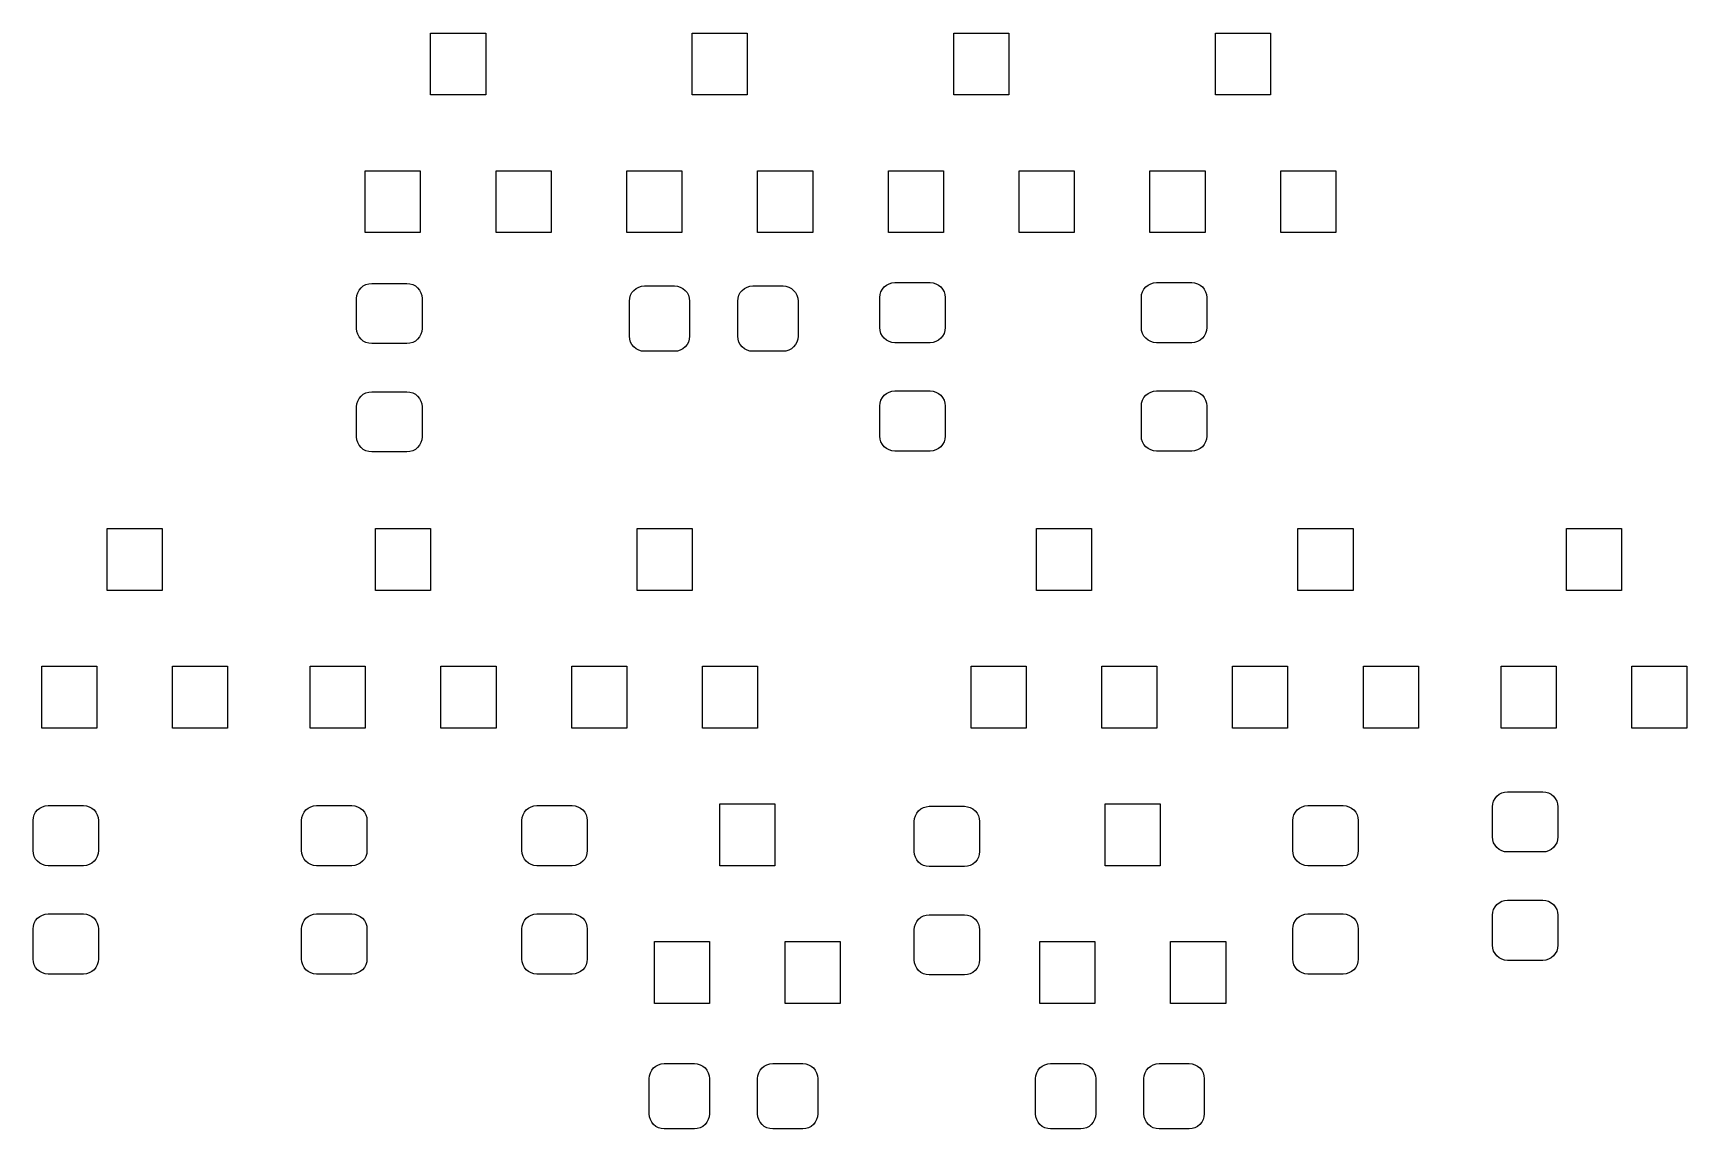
# Model space of a CAD drawing. Extents: x 152.1 to 176.2, y -113.7 to -82.6.
# Drawn here: x 152.12 to 176.15, y -113.67 to -97.75 of the extents above; entities that cross this region are included whole.
import ezdxf

# ---------------------------------------------------------------- set-up
doc = ezdxf.new("R2010")
doc.units = 0
doc.header["$MEASUREMENT"] = 0
doc.layers.add('BLACK', color=7, linetype='CONTINUOUS')

msp = doc.modelspace()

# ---------------------------------------------------------------- linework, layer by layer
at = {"layer": 'BLACK', "linetype": 'CONTINUOUS'}
for p, q in [((157.9, -98.65), (157.9, -97.75)), ((157.9, -97.75), (158.7, -97.75)), ((158.7, -97.75), (158.7, -98.65)), ((161.7, -98.65), (161.7, -97.75)), ((161.7, -97.75), (162.5, -97.75)), ((162.5, -97.75), (162.5, -98.65)), ((165.5, -98.65), (165.5, -97.75)), ((165.5, -97.75), (166.3, -97.75)), ((166.3, -97.75), (166.3, -98.65)), ((169.3, -98.65), (169.3, -97.75)), ((169.3, -97.75), (170.1, -97.75)), ((170.1, -97.75), (170.1, -98.65)), ((158.7, -98.65), (157.9, -98.65)), ((162.5, -98.65), (161.7, -98.65)), ((166.3, -98.65), (165.5, -98.65)), ((170.1, -98.65), (169.3, -98.65)), ((156.95, -100.65), (156.95, -99.75)), ((156.95, -99.75), (157.75, -99.75)), ((157.75, -99.75), (157.75, -100.65)), ((158.85, -100.65), (158.85, -99.75)), ((158.85, -99.75), (159.65, -99.75)), ((159.65, -99.75), (159.65, -100.65)), ((160.75, -100.65), (160.75, -99.75)), ((160.75, -99.75), (161.55, -99.75)), ((161.55, -99.75), (161.55, -100.65)), ((162.65, -100.65), (162.65, -99.75)), ((162.65, -99.75), (163.45, -99.75)), ((163.45, -99.75), (163.45, -100.65)), ((164.55, -100.65), (164.55, -99.75)), ((164.55, -99.75), (165.35, -99.75)), ((165.35, -99.75), (165.35, -100.65)), ((166.45, -100.65), (166.45, -99.75)), ((166.45, -99.75), (167.25, -99.75)), ((167.25, -99.75), (167.25, -100.65)), ((168.35, -100.65), (168.35, -99.75)), ((168.35, -99.75), (169.15, -99.75)), ((169.15, -99.75), (169.15, -100.65)), ((170.25, -100.65), (170.25, -99.75)), ((170.25, -99.75), (171.05, -99.75)), ((171.05, -99.75), (171.05, -100.65)), ((157.75, -100.65), (156.95, -100.65)), ((159.65, -100.65), (158.85, -100.65)), ((161.55, -100.65), (160.75, -100.65)), ((163.45, -100.65), (162.65, -100.65)), ((165.35, -100.65), (164.55, -100.65)), ((167.25, -100.65), (166.45, -100.65)), ((169.15, -100.65), (168.35, -100.65)), ((171.05, -100.65), (170.25, -100.65)), ((164.56, -101.392), (164.601, -101.379)), ((164.601, -101.379), (164.644, -101.375)), ((164.644, -101.375), (165.156, -101.375)), ((165.156, -101.375), (165.199, -101.379)), ((165.199, -101.379), (165.24, -101.392)), ((168.36, -101.392), (168.401, -101.379)), ((168.401, -101.379), (168.444, -101.375)), ((168.444, -101.375), (168.956, -101.375)), ((168.956, -101.375), (168.999, -101.379)), ((168.999, -101.379), (169.04, -101.392)), ((156.825, -101.606), (156.829, -101.564)), ((156.825, -102.044), (156.825, -101.606)), ((156.829, -101.564), (156.842, -101.523)), ((156.842, -101.523), (156.862, -101.485)), ((156.862, -101.485), (156.889, -101.452)), ((156.889, -101.452), (156.922, -101.424)), ((156.922, -101.424), (156.96, -101.404)), ((156.96, -101.404), (157.001, -101.392)), ((157.001, -101.392), (157.044, -101.387)), ((157.044, -101.387), (157.556, -101.387)), ((157.556, -101.387), (157.599, -101.392)), ((157.599, -101.392), (157.64, -101.404)), ((157.64, -101.404), (157.678, -101.424)), ((157.678, -101.424), (157.711, -101.452)), ((157.711, -101.452), (157.738, -101.485)), ((157.738, -101.485), (157.758, -101.523)), ((157.758, -101.523), (157.771, -101.564)), ((157.771, -101.564), (157.775, -101.606)), ((157.775, -101.606), (157.775, -102.044)), ((160.787, -101.644), (160.792, -101.601)), ((160.792, -101.601), (160.804, -101.56)), ((160.804, -101.56), (160.824, -101.522)), ((160.824, -101.522), (160.852, -101.489)), ((160.852, -101.489), (160.885, -101.462)), ((160.885, -101.462), (160.923, -101.442)), ((160.923, -101.442), (160.964, -101.429)), ((160.964, -101.429), (161.006, -101.425)), ((161.006, -101.425), (161.444, -101.425)), ((161.444, -101.425), (161.486, -101.429)), ((161.486, -101.429), (161.527, -101.442)), ((161.527, -101.442), (161.565, -101.462)), ((161.565, -101.462), (161.598, -101.489)), ((161.598, -101.489), (161.626, -101.522)), ((161.626, -101.522), (161.646, -101.56)), ((161.646, -101.56), (161.658, -101.601)), ((161.658, -101.601), (161.662, -101.644)), ((162.362, -101.644), (162.367, -101.601)), ((162.367, -101.601), (162.379, -101.56)), ((162.379, -101.56), (162.399, -101.522)), ((162.399, -101.522), (162.427, -101.489)), ((162.427, -101.489), (162.46, -101.462)), ((162.46, -101.462), (162.498, -101.442)), ((162.498, -101.442), (162.539, -101.429)), ((162.539, -101.429), (162.581, -101.425)), ((162.581, -101.425), (163.019, -101.425)), ((163.019, -101.425), (163.061, -101.429)), ((163.061, -101.429), (163.102, -101.442)), ((163.102, -101.442), (163.14, -101.462)), ((163.14, -101.462), (163.173, -101.489)), ((163.173, -101.489), (163.201, -101.522)), ((163.201, -101.522), (163.221, -101.56)), ((163.221, -101.56), (163.233, -101.601)), ((163.233, -101.601), (163.237, -101.644)), ((164.425, -101.594), (164.429, -101.551)), ((164.425, -102.031), (164.425, -101.594)), ((164.429, -101.551), (164.442, -101.51)), ((164.442, -101.51), (164.462, -101.472)), ((164.462, -101.472), (164.489, -101.439)), ((164.489, -101.439), (164.522, -101.412)), ((164.522, -101.412), (164.56, -101.392)), ((165.24, -101.392), (165.278, -101.412)), ((165.278, -101.412), (165.311, -101.439)), ((165.311, -101.439), (165.338, -101.472)), ((165.338, -101.472), (165.358, -101.51)), ((165.358, -101.51), (165.371, -101.551)), ((165.371, -101.551), (165.375, -101.594)), ((165.375, -101.594), (165.375, -102.031)), ((168.225, -101.594), (168.229, -101.551)), ((168.225, -102.031), (168.225, -101.594)), ((168.229, -101.551), (168.242, -101.51)), ((168.242, -101.51), (168.262, -101.472)), ((168.262, -101.472), (168.289, -101.439)), ((168.289, -101.439), (168.322, -101.412)), ((168.322, -101.412), (168.36, -101.392)), ((169.04, -101.392), (169.078, -101.412)), ((169.078, -101.412), (169.111, -101.439)), ((169.111, -101.439), (169.138, -101.472)), ((169.138, -101.472), (169.158, -101.51)), ((169.158, -101.51), (169.171, -101.551)), ((169.171, -101.551), (169.175, -101.594)), ((169.175, -101.594), (169.175, -102.031)), ((160.787, -102.156), (160.787, -101.644)), ((161.662, -101.644), (161.662, -102.156)), ((162.362, -102.156), (162.362, -101.644)), ((163.237, -101.644), (163.237, -102.156)), ((156.829, -102.086), (156.825, -102.044)), ((156.842, -102.127), (156.829, -102.086)), ((157.771, -102.086), (157.758, -102.127)), ((157.775, -102.044), (157.771, -102.086)), ((164.429, -102.074), (164.425, -102.031)), ((164.442, -102.115), (164.429, -102.074)), ((165.371, -102.074), (165.358, -102.115)), ((165.375, -102.031), (165.371, -102.074)), ((168.229, -102.074), (168.225, -102.031)), ((168.242, -102.115), (168.229, -102.074)), ((169.171, -102.074), (169.158, -102.115)), ((169.175, -102.031), (169.171, -102.074)), ((156.862, -102.165), (156.842, -102.127)), ((156.889, -102.198), (156.862, -102.165)), ((156.922, -102.226), (156.889, -102.198)), ((156.96, -102.246), (156.922, -102.226)), ((157.001, -102.258), (156.96, -102.246)), ((157.044, -102.262), (157.001, -102.258)), ((157.556, -102.262), (157.044, -102.262)), ((157.599, -102.258), (157.556, -102.262)), ((157.64, -102.246), (157.599, -102.258)), ((157.678, -102.226), (157.64, -102.246)), ((157.711, -102.198), (157.678, -102.226)), ((157.738, -102.165), (157.711, -102.198)), ((157.758, -102.127), (157.738, -102.165)), ((160.792, -102.199), (160.787, -102.156)), ((160.804, -102.24), (160.792, -102.199)), ((160.824, -102.278), (160.804, -102.24)), ((160.852, -102.311), (160.824, -102.278)), ((160.885, -102.338), (160.852, -102.311)), ((160.923, -102.358), (160.885, -102.338)), ((161.565, -102.338), (161.527, -102.358)), ((161.598, -102.311), (161.565, -102.338)), ((161.626, -102.278), (161.598, -102.311)), ((161.646, -102.24), (161.626, -102.278)), ((161.658, -102.199), (161.646, -102.24)), ((161.662, -102.156), (161.658, -102.199)), ((162.367, -102.199), (162.362, -102.156)), ((162.379, -102.24), (162.367, -102.199)), ((162.399, -102.278), (162.379, -102.24)), ((162.427, -102.311), (162.399, -102.278)), ((162.46, -102.338), (162.427, -102.311)), ((162.498, -102.358), (162.46, -102.338)), ((163.14, -102.338), (163.102, -102.358)), ((163.173, -102.311), (163.14, -102.338)), ((163.201, -102.278), (163.173, -102.311)), ((163.221, -102.24), (163.201, -102.278)), ((163.233, -102.199), (163.221, -102.24)), ((163.237, -102.156), (163.233, -102.199)), ((164.462, -102.153), (164.442, -102.115)), ((164.489, -102.186), (164.462, -102.153)), ((164.522, -102.213), (164.489, -102.186)), ((164.56, -102.233), (164.522, -102.213)), ((164.601, -102.246), (164.56, -102.233)), ((164.644, -102.25), (164.601, -102.246)), ((165.156, -102.25), (164.644, -102.25)), ((165.199, -102.246), (165.156, -102.25)), ((165.24, -102.233), (165.199, -102.246)), ((165.278, -102.213), (165.24, -102.233)), ((165.311, -102.186), (165.278, -102.213)), ((165.338, -102.153), (165.311, -102.186)), ((165.358, -102.115), (165.338, -102.153)), ((168.262, -102.153), (168.242, -102.115)), ((168.289, -102.186), (168.262, -102.153)), ((168.322, -102.213), (168.289, -102.186)), ((168.36, -102.233), (168.322, -102.213)), ((168.401, -102.246), (168.36, -102.233)), ((168.444, -102.25), (168.401, -102.246)), ((168.956, -102.25), (168.444, -102.25)), ((168.999, -102.246), (168.956, -102.25)), ((169.04, -102.233), (168.999, -102.246)), ((169.078, -102.213), (169.04, -102.233)), ((169.111, -102.186), (169.078, -102.213)), ((169.138, -102.153), (169.111, -102.186)), ((169.158, -102.115), (169.138, -102.153)), ((160.964, -102.371), (160.923, -102.358)), ((161.006, -102.375), (160.964, -102.371)), ((161.444, -102.375), (161.006, -102.375)), ((161.486, -102.371), (161.444, -102.375)), ((161.527, -102.358), (161.486, -102.371)), ((162.539, -102.371), (162.498, -102.358)), ((162.581, -102.375), (162.539, -102.371)), ((163.019, -102.375), (162.581, -102.375)), ((163.061, -102.371), (163.019, -102.375)), ((163.102, -102.358), (163.061, -102.371)), ((156.842, -103.098), (156.862, -103.06)), ((156.862, -103.06), (156.889, -103.027)), ((156.889, -103.027), (156.922, -102.999)), ((156.922, -102.999), (156.96, -102.979)), ((156.96, -102.979), (157.001, -102.967)), ((157.001, -102.967), (157.044, -102.962)), ((157.044, -102.962), (157.556, -102.962)), ((157.556, -102.962), (157.599, -102.967)), ((157.599, -102.967), (157.64, -102.979)), ((157.64, -102.979), (157.678, -102.999)), ((157.678, -102.999), (157.711, -103.027)), ((157.711, -103.027), (157.738, -103.06)), ((157.738, -103.06), (157.758, -103.098)), ((164.442, -103.085), (164.462, -103.047)), ((164.462, -103.047), (164.489, -103.014)), ((164.489, -103.014), (164.522, -102.987)), ((164.522, -102.987), (164.56, -102.967)), ((164.56, -102.967), (164.601, -102.954)), ((164.601, -102.954), (164.644, -102.95)), ((164.644, -102.95), (165.156, -102.95)), ((165.156, -102.95), (165.199, -102.954)), ((165.199, -102.954), (165.24, -102.967)), ((165.24, -102.967), (165.278, -102.987)), ((165.278, -102.987), (165.311, -103.014)), ((165.311, -103.014), (165.338, -103.047)), ((165.338, -103.047), (165.358, -103.085)), ((168.242, -103.085), (168.262, -103.047)), ((168.262, -103.047), (168.289, -103.014)), ((168.289, -103.014), (168.322, -102.987)), ((168.322, -102.987), (168.36, -102.967)), ((168.36, -102.967), (168.401, -102.954)), ((168.401, -102.954), (168.444, -102.95)), ((168.444, -102.95), (168.956, -102.95)), ((168.956, -102.95), (168.999, -102.954)), ((168.999, -102.954), (169.04, -102.967)), ((169.04, -102.967), (169.078, -102.987)), ((169.078, -102.987), (169.111, -103.014)), ((169.111, -103.014), (169.138, -103.047)), ((169.138, -103.047), (169.158, -103.085)), ((156.825, -103.181), (156.829, -103.139)), ((156.825, -103.619), (156.825, -103.181)), ((156.829, -103.139), (156.842, -103.098)), ((157.758, -103.098), (157.771, -103.139)), ((157.771, -103.139), (157.775, -103.181)), ((157.775, -103.181), (157.775, -103.619)), ((164.425, -103.169), (164.429, -103.126)), ((164.425, -103.606), (164.425, -103.169)), ((164.429, -103.126), (164.442, -103.085)), ((165.358, -103.085), (165.371, -103.126)), ((165.371, -103.126), (165.375, -103.169)), ((165.375, -103.169), (165.375, -103.606)), ((168.225, -103.169), (168.229, -103.126)), ((168.225, -103.606), (168.225, -103.169)), ((168.229, -103.126), (168.242, -103.085)), ((169.158, -103.085), (169.171, -103.126)), ((169.171, -103.126), (169.175, -103.169)), ((169.175, -103.169), (169.175, -103.606)), ((156.829, -103.661), (156.825, -103.619)), ((156.842, -103.702), (156.829, -103.661)), ((156.862, -103.74), (156.842, -103.702)), ((156.889, -103.773), (156.862, -103.74)), ((156.922, -103.801), (156.889, -103.773)), ((157.711, -103.773), (157.678, -103.801)), ((157.738, -103.74), (157.711, -103.773)), ((157.758, -103.702), (157.738, -103.74)), ((157.771, -103.661), (157.758, -103.702)), ((157.775, -103.619), (157.771, -103.661)), ((164.429, -103.649), (164.425, -103.606)), ((164.442, -103.69), (164.429, -103.649)), ((164.462, -103.728), (164.442, -103.69)), ((164.489, -103.761), (164.462, -103.728)), ((164.522, -103.788), (164.489, -103.761)), ((164.56, -103.808), (164.522, -103.788)), ((165.278, -103.788), (165.24, -103.808)), ((165.311, -103.761), (165.278, -103.788)), ((165.338, -103.728), (165.311, -103.761)), ((165.358, -103.69), (165.338, -103.728)), ((165.371, -103.649), (165.358, -103.69)), ((165.375, -103.606), (165.371, -103.649)), ((168.229, -103.649), (168.225, -103.606)), ((168.242, -103.69), (168.229, -103.649)), ((168.262, -103.728), (168.242, -103.69)), ((168.289, -103.761), (168.262, -103.728)), ((168.322, -103.788), (168.289, -103.761)), ((168.36, -103.808), (168.322, -103.788)), ((169.078, -103.788), (169.04, -103.808)), ((169.111, -103.761), (169.078, -103.788)), ((169.138, -103.728), (169.111, -103.761)), ((169.158, -103.69), (169.138, -103.728)), ((169.171, -103.649), (169.158, -103.69)), ((169.175, -103.606), (169.171, -103.649)), ((156.96, -103.821), (156.922, -103.801)), ((157.001, -103.833), (156.96, -103.821)), ((157.044, -103.837), (157.001, -103.833)), ((157.556, -103.837), (157.044, -103.837)), ((157.599, -103.833), (157.556, -103.837)), ((157.64, -103.821), (157.599, -103.833)), ((157.678, -103.801), (157.64, -103.821)), ((164.601, -103.821), (164.56, -103.808)), ((164.644, -103.825), (164.601, -103.821)), ((165.156, -103.825), (164.644, -103.825)), ((165.199, -103.821), (165.156, -103.825)), ((165.24, -103.808), (165.199, -103.821)), ((168.401, -103.821), (168.36, -103.808)), ((168.444, -103.825), (168.401, -103.821)), ((168.956, -103.825), (168.444, -103.825)), ((168.999, -103.821), (168.956, -103.825)), ((169.04, -103.808), (168.999, -103.821)), ((153.2, -105.85), (153.2, -104.95)), ((153.2, -104.95), (154, -104.95)), ((154, -104.95), (154, -105.85)), ((157.1, -105.85), (157.1, -104.95)), ((157.1, -104.95), (157.9, -104.95)), ((157.9, -104.95), (157.9, -105.85)), ((160.9, -105.85), (160.9, -104.95)), ((160.9, -104.95), (161.7, -104.95)), ((161.7, -104.95), (161.7, -105.85)), ((166.7, -105.85), (166.7, -104.95)), ((166.7, -104.95), (167.5, -104.95)), ((167.5, -104.95), (167.5, -105.85)), ((170.5, -105.85), (170.5, -104.95)), ((170.5, -104.95), (171.3, -104.95)), ((171.3, -104.95), (171.3, -105.85)), ((174.4, -105.85), (174.4, -104.95)), ((174.4, -104.95), (175.2, -104.95)), ((175.2, -104.95), (175.2, -105.85)), ((154, -105.85), (153.2, -105.85)), ((157.9, -105.85), (157.1, -105.85)), ((161.7, -105.85), (160.9, -105.85)), ((167.5, -105.85), (166.7, -105.85)), ((171.3, -105.85), (170.5, -105.85)), ((175.2, -105.85), (174.4, -105.85)), ((152.25, -107.85), (152.25, -106.95)), ((152.25, -106.95), (153.05, -106.95)), ((153.05, -106.95), (153.05, -107.85)), ((154.15, -107.85), (154.15, -106.95)), ((154.15, -106.95), (154.95, -106.95)), ((154.95, -106.95), (154.95, -107.85)), ((156.15, -107.85), (156.15, -106.95)), ((156.15, -106.95), (156.95, -106.95)), ((156.95, -106.95), (156.95, -107.85)), ((158.05, -107.85), (158.05, -106.95)), ((158.05, -106.95), (158.85, -106.95)), ((158.85, -106.95), (158.85, -107.85)), ((159.95, -107.85), (159.95, -106.95)), ((159.95, -106.95), (160.75, -106.95)), ((160.75, -106.95), (160.75, -107.85)), ((161.85, -107.85), (161.85, -106.95)), ((161.85, -106.95), (162.65, -106.95)), ((162.65, -106.95), (162.65, -107.85)), ((165.75, -107.85), (165.75, -106.95)), ((165.75, -106.95), (166.55, -106.95)), ((166.55, -106.95), (166.55, -107.85)), ((167.65, -107.85), (167.65, -106.95)), ((167.65, -106.95), (168.45, -106.95)), ((168.45, -106.95), (168.45, -107.85)), ((169.55, -107.85), (169.55, -106.95)), ((169.55, -106.95), (170.35, -106.95)), ((170.35, -106.95), (170.35, -107.85)), ((171.45, -107.85), (171.45, -106.95)), ((171.45, -106.95), (172.25, -106.95)), ((172.25, -106.95), (172.25, -107.85)), ((173.45, -107.85), (173.45, -106.95)), ((173.45, -106.95), (174.25, -106.95)), ((174.25, -106.95), (174.25, -107.85)), ((175.35, -107.85), (175.35, -106.95)), ((175.35, -106.95), (176.15, -106.95)), ((176.15, -106.95), (176.15, -107.85)), ((153.05, -107.85), (152.25, -107.85)), ((154.95, -107.85), (154.15, -107.85)), ((156.95, -107.85), (156.15, -107.85)), ((158.85, -107.85), (158.05, -107.85)), ((160.75, -107.85), (159.95, -107.85)), ((162.65, -107.85), (161.85, -107.85)), ((166.55, -107.85), (165.75, -107.85)), ((168.45, -107.85), (167.65, -107.85)), ((170.35, -107.85), (169.55, -107.85)), ((172.25, -107.85), (171.45, -107.85)), ((174.25, -107.85), (173.45, -107.85)), ((176.15, -107.85), (175.35, -107.85)), ((173.389, -108.839), (173.422, -108.812)), ((173.422, -108.812), (173.46, -108.792)), ((173.46, -108.792), (173.501, -108.779)), ((173.501, -108.779), (173.544, -108.775)), ((173.544, -108.775), (174.056, -108.775)), ((174.056, -108.775), (174.099, -108.779)), ((174.099, -108.779), (174.14, -108.792)), ((174.14, -108.792), (174.178, -108.812)), ((174.178, -108.812), (174.211, -108.839)), ((152.142, -109.11), (152.162, -109.072)), ((152.162, -109.072), (152.189, -109.039)), ((152.189, -109.039), (152.222, -109.012)), ((152.222, -109.012), (152.26, -108.992)), ((152.26, -108.992), (152.301, -108.979)), ((152.301, -108.979), (152.344, -108.975)), ((152.344, -108.975), (152.856, -108.975)), ((152.856, -108.975), (152.899, -108.979)), ((152.899, -108.979), (152.94, -108.992)), ((152.94, -108.992), (152.978, -109.012)), ((152.978, -109.012), (153.011, -109.039)), ((153.011, -109.039), (153.038, -109.072)), ((153.038, -109.072), (153.058, -109.11)), ((156.042, -109.11), (156.062, -109.072)), ((156.062, -109.072), (156.089, -109.039)), ((156.089, -109.039), (156.122, -109.012)), ((156.122, -109.012), (156.16, -108.992)), ((156.16, -108.992), (156.201, -108.979)), ((156.201, -108.979), (156.244, -108.975)), ((156.244, -108.975), (156.756, -108.975)), ((156.756, -108.975), (156.799, -108.979)), ((156.799, -108.979), (156.84, -108.992)), ((156.84, -108.992), (156.878, -109.012)), ((156.878, -109.012), (156.911, -109.039)), ((156.911, -109.039), (156.938, -109.072)), ((156.938, -109.072), (156.958, -109.11)), ((159.242, -109.11), (159.262, -109.072)), ((159.262, -109.072), (159.289, -109.039)), ((159.289, -109.039), (159.322, -109.012)), ((159.322, -109.012), (159.36, -108.992)), ((159.36, -108.992), (159.401, -108.979)), ((159.401, -108.979), (159.444, -108.975)), ((159.444, -108.975), (159.956, -108.975)), ((159.956, -108.975), (159.999, -108.979)), ((159.999, -108.979), (160.04, -108.992)), ((160.04, -108.992), (160.078, -109.012)), ((160.078, -109.012), (160.111, -109.039)), ((160.111, -109.039), (160.138, -109.072)), ((160.138, -109.072), (160.158, -109.11)), ((162.1, -109.85), (162.1, -108.95)), ((162.1, -108.95), (162.9, -108.95)), ((162.9, -108.95), (162.9, -109.85)), ((164.962, -109.085), (164.989, -109.052)), ((164.989, -109.052), (165.022, -109.024)), ((165.022, -109.024), (165.06, -109.004)), ((165.06, -109.004), (165.101, -108.992)), ((165.101, -108.992), (165.144, -108.987)), ((165.144, -108.987), (165.656, -108.987)), ((165.656, -108.987), (165.699, -108.992)), ((165.699, -108.992), (165.74, -109.004)), ((165.74, -109.004), (165.778, -109.024)), ((165.778, -109.024), (165.811, -109.052)), ((165.811, -109.052), (165.838, -109.085)), ((167.7, -109.85), (167.7, -108.95)), ((167.7, -108.95), (168.5, -108.95)), ((168.5, -108.95), (168.5, -109.85)), ((170.442, -109.11), (170.462, -109.072)), ((170.462, -109.072), (170.489, -109.039)), ((170.489, -109.039), (170.522, -109.012)), ((170.522, -109.012), (170.56, -108.992)), ((170.56, -108.992), (170.601, -108.979)), ((170.601, -108.979), (170.644, -108.975)), ((170.644, -108.975), (171.156, -108.975)), ((171.156, -108.975), (171.199, -108.979)), ((171.199, -108.979), (171.24, -108.992)), ((171.24, -108.992), (171.278, -109.012)), ((171.278, -109.012), (171.311, -109.039)), ((171.311, -109.039), (171.338, -109.072)), ((171.338, -109.072), (171.358, -109.11)), ((173.325, -108.994), (173.329, -108.951)), ((173.325, -109.431), (173.325, -108.994)), ((173.329, -108.951), (173.342, -108.91)), ((173.342, -108.91), (173.362, -108.872)), ((173.362, -108.872), (173.389, -108.839)), ((174.211, -108.839), (174.238, -108.872)), ((174.238, -108.872), (174.258, -108.91)), ((174.258, -108.91), (174.271, -108.951)), ((174.271, -108.951), (174.275, -108.994)), ((174.275, -108.994), (174.275, -109.431)), ((152.125, -109.194), (152.129, -109.151)), ((152.125, -109.631), (152.125, -109.194)), ((152.129, -109.151), (152.142, -109.11)), ((153.058, -109.11), (153.071, -109.151)), ((153.071, -109.151), (153.075, -109.194)), ((153.075, -109.194), (153.075, -109.631)), ((156.025, -109.194), (156.029, -109.151)), ((156.025, -109.631), (156.025, -109.194)), ((156.029, -109.151), (156.042, -109.11)), ((156.958, -109.11), (156.971, -109.151)), ((156.971, -109.151), (156.975, -109.194)), ((156.975, -109.194), (156.975, -109.631)), ((159.225, -109.194), (159.229, -109.151)), ((159.225, -109.631), (159.225, -109.194)), ((159.229, -109.151), (159.242, -109.11)), ((160.158, -109.11), (160.171, -109.151)), ((160.171, -109.151), (160.175, -109.194)), ((160.175, -109.194), (160.175, -109.631)), ((164.925, -109.206), (164.929, -109.164)), ((164.925, -109.644), (164.925, -109.206)), ((164.929, -109.164), (164.942, -109.123)), ((164.942, -109.123), (164.962, -109.085)), ((165.838, -109.085), (165.858, -109.123)), ((165.858, -109.123), (165.871, -109.164)), ((165.871, -109.164), (165.875, -109.206)), ((165.875, -109.206), (165.875, -109.644)), ((170.425, -109.194), (170.429, -109.151)), ((170.425, -109.631), (170.425, -109.194)), ((170.429, -109.151), (170.442, -109.11)), ((171.358, -109.11), (171.371, -109.151)), ((171.371, -109.151), (171.375, -109.194)), ((171.375, -109.194), (171.375, -109.631)), ((173.329, -109.474), (173.325, -109.431)), ((173.342, -109.515), (173.329, -109.474)), ((173.362, -109.553), (173.342, -109.515)), ((173.389, -109.586), (173.362, -109.553)), ((174.238, -109.553), (174.211, -109.586)), ((174.258, -109.515), (174.238, -109.553)), ((174.271, -109.474), (174.258, -109.515)), ((174.275, -109.431), (174.271, -109.474)), ((152.129, -109.674), (152.125, -109.631)), ((152.142, -109.715), (152.129, -109.674)), ((152.162, -109.753), (152.142, -109.715)), ((152.189, -109.786), (152.162, -109.753)), ((152.222, -109.813), (152.189, -109.786)), ((153.011, -109.786), (152.978, -109.813)), ((153.038, -109.753), (153.011, -109.786)), ((153.058, -109.715), (153.038, -109.753)), ((153.071, -109.674), (153.058, -109.715)), ((153.075, -109.631), (153.071, -109.674)), ((156.029, -109.674), (156.025, -109.631)), ((156.042, -109.715), (156.029, -109.674)), ((156.062, -109.753), (156.042, -109.715)), ((156.089, -109.786), (156.062, -109.753)), ((156.122, -109.813), (156.089, -109.786)), ((156.911, -109.786), (156.878, -109.813)), ((156.938, -109.753), (156.911, -109.786)), ((156.958, -109.715), (156.938, -109.753)), ((156.971, -109.674), (156.958, -109.715)), ((156.975, -109.631), (156.971, -109.674)), ((159.229, -109.674), (159.225, -109.631)), ((159.242, -109.715), (159.229, -109.674)), ((159.262, -109.753), (159.242, -109.715)), ((159.289, -109.786), (159.262, -109.753)), ((159.322, -109.813), (159.289, -109.786)), ((160.111, -109.786), (160.078, -109.813)), ((160.138, -109.753), (160.111, -109.786)), ((160.158, -109.715), (160.138, -109.753)), ((160.171, -109.674), (160.158, -109.715)), ((160.175, -109.631), (160.171, -109.674)), ((164.929, -109.686), (164.925, -109.644)), ((164.942, -109.727), (164.929, -109.686)), ((164.962, -109.765), (164.942, -109.727)), ((164.989, -109.798), (164.962, -109.765)), ((165.838, -109.765), (165.811, -109.798)), ((165.858, -109.727), (165.838, -109.765)), ((165.871, -109.686), (165.858, -109.727)), ((165.875, -109.644), (165.871, -109.686)), ((170.429, -109.674), (170.425, -109.631)), ((170.442, -109.715), (170.429, -109.674)), ((170.462, -109.753), (170.442, -109.715)), ((170.489, -109.786), (170.462, -109.753)), ((170.522, -109.813), (170.489, -109.786)), ((171.311, -109.786), (171.278, -109.813)), ((171.338, -109.753), (171.311, -109.786)), ((171.358, -109.715), (171.338, -109.753)), ((171.371, -109.674), (171.358, -109.715)), ((171.375, -109.631), (171.371, -109.674)), ((173.422, -109.613), (173.389, -109.586)), ((173.46, -109.633), (173.422, -109.613)), ((173.501, -109.646), (173.46, -109.633)), ((173.544, -109.65), (173.501, -109.646)), ((174.056, -109.65), (173.544, -109.65)), ((174.099, -109.646), (174.056, -109.65)), ((174.14, -109.633), (174.099, -109.646)), ((174.178, -109.613), (174.14, -109.633)), ((174.211, -109.586), (174.178, -109.613)), ((152.26, -109.833), (152.222, -109.813)), ((152.301, -109.846), (152.26, -109.833)), ((152.344, -109.85), (152.301, -109.846)), ((152.856, -109.85), (152.344, -109.85)), ((152.899, -109.846), (152.856, -109.85)), ((152.94, -109.833), (152.899, -109.846)), ((152.978, -109.813), (152.94, -109.833)), ((156.16, -109.833), (156.122, -109.813)), ((156.201, -109.846), (156.16, -109.833)), ((156.244, -109.85), (156.201, -109.846)), ((156.756, -109.85), (156.244, -109.85)), ((156.799, -109.846), (156.756, -109.85)), ((156.84, -109.833), (156.799, -109.846)), ((156.878, -109.813), (156.84, -109.833)), ((159.36, -109.833), (159.322, -109.813)), ((159.401, -109.846), (159.36, -109.833)), ((159.444, -109.85), (159.401, -109.846)), ((159.956, -109.85), (159.444, -109.85)), ((159.999, -109.846), (159.956, -109.85)), ((160.04, -109.833), (159.999, -109.846)), ((160.078, -109.813), (160.04, -109.833)), ((162.9, -109.85), (162.1, -109.85)), ((165.022, -109.826), (164.989, -109.798)), ((165.06, -109.846), (165.022, -109.826)), ((165.101, -109.858), (165.06, -109.846)), ((165.144, -109.862), (165.101, -109.858)), ((165.656, -109.862), (165.144, -109.862)), ((165.699, -109.858), (165.656, -109.862)), ((165.74, -109.846), (165.699, -109.858)), ((165.778, -109.826), (165.74, -109.846)), ((165.811, -109.798), (165.778, -109.826)), ((168.5, -109.85), (167.7, -109.85)), ((170.56, -109.833), (170.522, -109.813)), ((170.601, -109.846), (170.56, -109.833)), ((170.644, -109.85), (170.601, -109.846)), ((171.156, -109.85), (170.644, -109.85)), ((171.199, -109.846), (171.156, -109.85)), ((171.24, -109.833), (171.199, -109.846)), ((171.278, -109.813), (171.24, -109.833)), ((173.329, -110.526), (173.342, -110.485)), ((173.342, -110.485), (173.362, -110.447)), ((173.362, -110.447), (173.389, -110.414)), ((173.389, -110.414), (173.422, -110.387)), ((173.422, -110.387), (173.46, -110.367)), ((173.46, -110.367), (173.501, -110.354)), ((173.501, -110.354), (173.544, -110.35)), ((173.544, -110.35), (174.056, -110.35)), ((174.056, -110.35), (174.099, -110.354)), ((174.099, -110.354), (174.14, -110.367)), ((174.14, -110.367), (174.178, -110.387)), ((174.178, -110.387), (174.211, -110.414)), ((174.211, -110.414), (174.238, -110.447)), ((174.238, -110.447), (174.258, -110.485)), ((174.258, -110.485), (174.271, -110.526)), ((152.125, -110.769), (152.129, -110.726)), ((152.129, -110.726), (152.142, -110.685)), ((152.142, -110.685), (152.162, -110.647)), ((152.162, -110.647), (152.189, -110.614)), ((152.189, -110.614), (152.222, -110.587)), ((152.222, -110.587), (152.26, -110.567)), ((152.26, -110.567), (152.301, -110.554)), ((152.301, -110.554), (152.344, -110.55)), ((152.344, -110.55), (152.856, -110.55)), ((152.856, -110.55), (152.899, -110.554)), ((152.899, -110.554), (152.94, -110.567)), ((152.94, -110.567), (152.978, -110.587)), ((152.978, -110.587), (153.011, -110.614)), ((153.011, -110.614), (153.038, -110.647)), ((153.038, -110.647), (153.058, -110.685)), ((153.058, -110.685), (153.071, -110.726)), ((153.071, -110.726), (153.075, -110.769)), ((156.025, -110.769), (156.029, -110.726)), ((156.029, -110.726), (156.042, -110.685)), ((156.042, -110.685), (156.062, -110.647)), ((156.062, -110.647), (156.089, -110.614)), ((156.089, -110.614), (156.122, -110.587)), ((156.122, -110.587), (156.16, -110.567)), ((156.16, -110.567), (156.201, -110.554)), ((156.201, -110.554), (156.244, -110.55)), ((156.244, -110.55), (156.756, -110.55)), ((156.756, -110.55), (156.799, -110.554)), ((156.799, -110.554), (156.84, -110.567)), ((156.84, -110.567), (156.878, -110.587)), ((156.878, -110.587), (156.911, -110.614)), ((156.911, -110.614), (156.938, -110.647)), ((156.938, -110.647), (156.958, -110.685)), ((156.958, -110.685), (156.971, -110.726)), ((156.971, -110.726), (156.975, -110.769)), ((159.225, -110.769), (159.229, -110.726)), ((159.229, -110.726), (159.242, -110.685)), ((159.242, -110.685), (159.262, -110.647)), ((159.262, -110.647), (159.289, -110.614)), ((159.289, -110.614), (159.322, -110.587)), ((159.322, -110.587), (159.36, -110.567)), ((159.36, -110.567), (159.401, -110.554)), ((159.401, -110.554), (159.444, -110.55)), ((159.444, -110.55), (159.956, -110.55)), ((159.956, -110.55), (159.999, -110.554)), ((159.999, -110.554), (160.04, -110.567)), ((160.04, -110.567), (160.078, -110.587)), ((160.078, -110.587), (160.111, -110.614)), ((160.111, -110.614), (160.138, -110.647)), ((160.138, -110.647), (160.158, -110.685)), ((160.158, -110.685), (160.171, -110.726)), ((160.171, -110.726), (160.175, -110.769)), ((164.925, -110.781), (164.929, -110.739)), ((164.929, -110.739), (164.942, -110.698)), ((164.942, -110.698), (164.962, -110.66)), ((164.962, -110.66), (164.989, -110.627)), ((164.989, -110.627), (165.022, -110.599)), ((165.022, -110.599), (165.06, -110.579)), ((165.06, -110.579), (165.101, -110.567)), ((165.101, -110.567), (165.144, -110.562)), ((165.144, -110.562), (165.656, -110.562)), ((165.656, -110.562), (165.699, -110.567)), ((165.699, -110.567), (165.74, -110.579)), ((165.74, -110.579), (165.778, -110.599)), ((165.778, -110.599), (165.811, -110.627)), ((165.811, -110.627), (165.838, -110.66)), ((165.838, -110.66), (165.858, -110.698)), ((165.858, -110.698), (165.871, -110.739)), ((165.871, -110.739), (165.875, -110.781)), ((170.425, -110.769), (170.429, -110.726)), ((170.429, -110.726), (170.442, -110.685)), ((170.442, -110.685), (170.462, -110.647)), ((170.462, -110.647), (170.489, -110.614)), ((170.489, -110.614), (170.522, -110.587)), ((170.522, -110.587), (170.56, -110.567)), ((170.56, -110.567), (170.601, -110.554)), ((170.601, -110.554), (170.644, -110.55)), ((170.644, -110.55), (171.156, -110.55)), ((171.156, -110.55), (171.199, -110.554)), ((171.199, -110.554), (171.24, -110.567)), ((171.24, -110.567), (171.278, -110.587)), ((171.278, -110.587), (171.311, -110.614)), ((171.311, -110.614), (171.338, -110.647)), ((171.338, -110.647), (171.358, -110.685)), ((171.358, -110.685), (171.371, -110.726)), ((171.371, -110.726), (171.375, -110.769)), ((173.325, -110.569), (173.329, -110.526)), ((173.325, -111.006), (173.325, -110.569)), ((174.271, -110.526), (174.275, -110.569)), ((174.275, -110.569), (174.275, -111.006)), ((152.125, -111.206), (152.125, -110.769)), ((153.075, -110.769), (153.075, -111.206)), ((156.025, -111.206), (156.025, -110.769)), ((156.975, -110.769), (156.975, -111.206)), ((159.225, -111.206), (159.225, -110.769)), ((160.175, -110.769), (160.175, -111.206)), ((161.15, -111.85), (161.15, -110.95)), ((161.15, -110.95), (161.95, -110.95)), ((161.95, -110.95), (161.95, -111.85)), ((163.05, -111.85), (163.05, -110.95)), ((163.05, -110.95), (163.85, -110.95)), ((163.85, -110.95), (163.85, -111.85)), ((164.925, -111.219), (164.925, -110.781)), ((165.875, -110.781), (165.875, -111.219)), ((166.75, -111.85), (166.75, -110.95)), ((166.75, -110.95), (167.55, -110.95)), ((167.55, -110.95), (167.55, -111.85)), ((168.65, -111.85), (168.65, -110.95)), ((168.65, -110.95), (169.45, -110.95)), ((169.45, -110.95), (169.45, -111.85)), ((170.425, -111.206), (170.425, -110.769)), ((171.375, -110.769), (171.375, -111.206)), ((152.129, -111.249), (152.125, -111.206)), ((153.075, -111.206), (153.071, -111.249)), ((156.029, -111.249), (156.025, -111.206)), ((156.975, -111.206), (156.971, -111.249)), ((159.229, -111.249), (159.225, -111.206)), ((160.175, -111.206), (160.171, -111.249)), ((164.929, -111.261), (164.925, -111.219)), ((165.875, -111.219), (165.871, -111.261)), ((170.429, -111.249), (170.425, -111.206)), ((171.375, -111.206), (171.371, -111.249)), ((173.329, -111.049), (173.325, -111.006)), ((173.342, -111.09), (173.329, -111.049)), ((173.362, -111.128), (173.342, -111.09)), ((173.389, -111.161), (173.362, -111.128)), ((173.422, -111.188), (173.389, -111.161)), ((173.46, -111.208), (173.422, -111.188)), ((173.501, -111.221), (173.46, -111.208)), ((173.544, -111.225), (173.501, -111.221)), ((174.056, -111.225), (173.544, -111.225)), ((174.099, -111.221), (174.056, -111.225)), ((174.14, -111.208), (174.099, -111.221)), ((174.178, -111.188), (174.14, -111.208)), ((174.211, -111.161), (174.178, -111.188)), ((174.238, -111.128), (174.211, -111.161)), ((174.258, -111.09), (174.238, -111.128)), ((174.271, -111.049), (174.258, -111.09)), ((174.275, -111.006), (174.271, -111.049)), ((152.142, -111.29), (152.129, -111.249)), ((152.162, -111.328), (152.142, -111.29)), ((152.189, -111.361), (152.162, -111.328)), ((152.222, -111.388), (152.189, -111.361)), ((152.26, -111.408), (152.222, -111.388)), ((152.301, -111.421), (152.26, -111.408)), ((152.344, -111.425), (152.301, -111.421)), ((152.856, -111.425), (152.344, -111.425)), ((152.899, -111.421), (152.856, -111.425)), ((152.94, -111.408), (152.899, -111.421)), ((152.978, -111.388), (152.94, -111.408)), ((153.011, -111.361), (152.978, -111.388)), ((153.038, -111.328), (153.011, -111.361)), ((153.058, -111.29), (153.038, -111.328)), ((153.071, -111.249), (153.058, -111.29)), ((156.042, -111.29), (156.029, -111.249)), ((156.062, -111.328), (156.042, -111.29)), ((156.089, -111.361), (156.062, -111.328)), ((156.122, -111.388), (156.089, -111.361)), ((156.16, -111.408), (156.122, -111.388)), ((156.201, -111.421), (156.16, -111.408)), ((156.244, -111.425), (156.201, -111.421)), ((156.756, -111.425), (156.244, -111.425)), ((156.799, -111.421), (156.756, -111.425)), ((156.84, -111.408), (156.799, -111.421)), ((156.878, -111.388), (156.84, -111.408)), ((156.911, -111.361), (156.878, -111.388)), ((156.938, -111.328), (156.911, -111.361)), ((156.958, -111.29), (156.938, -111.328)), ((156.971, -111.249), (156.958, -111.29)), ((159.242, -111.29), (159.229, -111.249)), ((159.262, -111.328), (159.242, -111.29)), ((159.289, -111.361), (159.262, -111.328)), ((159.322, -111.388), (159.289, -111.361)), ((159.36, -111.408), (159.322, -111.388)), ((159.401, -111.421), (159.36, -111.408)), ((159.444, -111.425), (159.401, -111.421)), ((159.956, -111.425), (159.444, -111.425)), ((159.999, -111.421), (159.956, -111.425)), ((160.04, -111.408), (159.999, -111.421)), ((160.078, -111.388), (160.04, -111.408)), ((160.111, -111.361), (160.078, -111.388)), ((160.138, -111.328), (160.111, -111.361)), ((160.158, -111.29), (160.138, -111.328)), ((160.171, -111.249), (160.158, -111.29)), ((164.942, -111.302), (164.929, -111.261)), ((164.962, -111.34), (164.942, -111.302)), ((164.989, -111.373), (164.962, -111.34)), ((165.022, -111.401), (164.989, -111.373)), ((165.06, -111.421), (165.022, -111.401)), ((165.101, -111.433), (165.06, -111.421)), ((165.144, -111.438), (165.101, -111.433)), ((165.656, -111.438), (165.144, -111.438)), ((165.699, -111.433), (165.656, -111.438)), ((165.74, -111.421), (165.699, -111.433)), ((165.778, -111.401), (165.74, -111.421)), ((165.811, -111.373), (165.778, -111.401)), ((165.838, -111.34), (165.811, -111.373)), ((165.858, -111.302), (165.838, -111.34)), ((165.871, -111.261), (165.858, -111.302)), ((170.442, -111.29), (170.429, -111.249)), ((170.462, -111.328), (170.442, -111.29)), ((170.489, -111.361), (170.462, -111.328)), ((170.522, -111.388), (170.489, -111.361)), ((170.56, -111.408), (170.522, -111.388)), ((170.601, -111.421), (170.56, -111.408)), ((170.644, -111.425), (170.601, -111.421)), ((171.156, -111.425), (170.644, -111.425)), ((171.199, -111.421), (171.156, -111.425)), ((171.24, -111.408), (171.199, -111.421)), ((171.278, -111.388), (171.24, -111.408)), ((171.311, -111.361), (171.278, -111.388)), ((171.338, -111.328), (171.311, -111.361)), ((171.358, -111.29), (171.338, -111.328)), ((171.371, -111.249), (171.358, -111.29)), ((161.95, -111.85), (161.15, -111.85)), ((163.85, -111.85), (163.05, -111.85)), ((167.55, -111.85), (166.75, -111.85)), ((169.45, -111.85), (168.65, -111.85)), ((161.075, -112.944), (161.079, -112.901)), ((161.079, -112.901), (161.092, -112.86)), ((161.092, -112.86), (161.112, -112.822)), ((161.112, -112.822), (161.139, -112.789)), ((161.139, -112.789), (161.172, -112.762)), ((161.172, -112.762), (161.21, -112.742)), ((161.21, -112.742), (161.251, -112.729)), ((161.251, -112.729), (161.294, -112.725)), ((161.294, -112.725), (161.731, -112.725)), ((161.731, -112.725), (161.774, -112.729)), ((161.774, -112.729), (161.815, -112.742)), ((161.815, -112.742), (161.853, -112.762)), ((161.853, -112.762), (161.886, -112.789)), ((161.886, -112.789), (161.913, -112.822)), ((161.913, -112.822), (161.933, -112.86)), ((161.933, -112.86), (161.946, -112.901)), ((161.946, -112.901), (161.95, -112.944)), ((162.65, -112.944), (162.654, -112.901)), ((162.654, -112.901), (162.667, -112.86)), ((162.667, -112.86), (162.687, -112.822)), ((162.687, -112.822), (162.714, -112.789)), ((162.714, -112.789), (162.747, -112.762)), ((162.747, -112.762), (162.785, -112.742)), ((162.785, -112.742), (162.826, -112.729)), ((162.826, -112.729), (162.869, -112.725)), ((162.869, -112.725), (163.306, -112.725)), ((163.306, -112.725), (163.349, -112.729)), ((163.349, -112.729), (163.39, -112.742)), ((163.39, -112.742), (163.428, -112.762)), ((163.428, -112.762), (163.461, -112.789)), ((163.461, -112.789), (163.488, -112.822)), ((163.488, -112.822), (163.508, -112.86)), ((163.508, -112.86), (163.521, -112.901)), ((163.521, -112.901), (163.525, -112.944)), ((166.688, -112.944), (166.692, -112.901)), ((166.692, -112.901), (166.704, -112.86)), ((166.704, -112.86), (166.724, -112.822)), ((166.724, -112.822), (166.752, -112.789)), ((166.752, -112.789), (166.785, -112.762)), ((166.785, -112.762), (166.823, -112.742)), ((166.823, -112.742), (166.864, -112.729)), ((166.864, -112.729), (166.906, -112.725)), ((166.906, -112.725), (167.344, -112.725)), ((167.344, -112.725), (167.386, -112.729)), ((167.386, -112.729), (167.427, -112.742)), ((167.427, -112.742), (167.465, -112.762)), ((167.465, -112.762), (167.498, -112.789)), ((167.498, -112.789), (167.526, -112.822)), ((167.526, -112.822), (167.546, -112.86)), ((167.546, -112.86), (167.558, -112.901)), ((167.558, -112.901), (167.562, -112.944)), ((168.262, -112.944), (168.267, -112.901)), ((168.267, -112.901), (168.279, -112.86)), ((168.279, -112.86), (168.299, -112.822)), ((168.299, -112.822), (168.327, -112.789)), ((168.327, -112.789), (168.36, -112.762)), ((168.36, -112.762), (168.398, -112.742)), ((168.398, -112.742), (168.439, -112.729)), ((168.439, -112.729), (168.481, -112.725)), ((168.481, -112.725), (168.919, -112.725)), ((168.919, -112.725), (168.961, -112.729)), ((168.961, -112.729), (169.002, -112.742)), ((169.002, -112.742), (169.04, -112.762)), ((169.04, -112.762), (169.073, -112.789)), ((169.073, -112.789), (169.101, -112.822)), ((169.101, -112.822), (169.121, -112.86)), ((169.121, -112.86), (169.133, -112.901)), ((169.133, -112.901), (169.137, -112.944)), ((161.075, -113.456), (161.075, -112.944)), ((161.95, -112.944), (161.95, -113.456)), ((162.65, -113.456), (162.65, -112.944)), ((163.525, -112.944), (163.525, -113.456)), ((166.688, -113.456), (166.688, -112.944)), ((167.562, -112.944), (167.562, -113.456)), ((168.262, -113.456), (168.262, -112.944)), ((169.137, -112.944), (169.137, -113.456)), ((161.079, -113.499), (161.075, -113.456)), ((161.092, -113.54), (161.079, -113.499)), ((161.112, -113.578), (161.092, -113.54)), ((161.139, -113.611), (161.112, -113.578)), ((161.172, -113.638), (161.139, -113.611)), ((161.21, -113.658), (161.172, -113.638)), ((161.853, -113.638), (161.815, -113.658)), ((161.886, -113.611), (161.853, -113.638)), ((161.913, -113.578), (161.886, -113.611)), ((161.933, -113.54), (161.913, -113.578)), ((161.946, -113.499), (161.933, -113.54)), ((161.95, -113.456), (161.946, -113.499)), ((162.654, -113.499), (162.65, -113.456)), ((162.667, -113.54), (162.654, -113.499)), ((162.687, -113.578), (162.667, -113.54)), ((162.714, -113.611), (162.687, -113.578)), ((162.747, -113.638), (162.714, -113.611)), ((162.785, -113.658), (162.747, -113.638)), ((163.428, -113.638), (163.39, -113.658)), ((163.461, -113.611), (163.428, -113.638)), ((163.488, -113.578), (163.461, -113.611)), ((163.508, -113.54), (163.488, -113.578)), ((163.521, -113.499), (163.508, -113.54)), ((163.525, -113.456), (163.521, -113.499)), ((166.692, -113.499), (166.688, -113.456)), ((166.704, -113.54), (166.692, -113.499)), ((166.724, -113.578), (166.704, -113.54)), ((166.752, -113.611), (166.724, -113.578)), ((166.785, -113.638), (166.752, -113.611)), ((166.823, -113.658), (166.785, -113.638)), ((167.465, -113.638), (167.427, -113.658)), ((167.498, -113.611), (167.465, -113.638)), ((167.526, -113.578), (167.498, -113.611)), ((167.546, -113.54), (167.526, -113.578)), ((167.558, -113.499), (167.546, -113.54)), ((167.562, -113.456), (167.558, -113.499)), ((168.267, -113.499), (168.262, -113.456)), ((168.279, -113.54), (168.267, -113.499)), ((168.299, -113.578), (168.279, -113.54)), ((168.327, -113.611), (168.299, -113.578)), ((168.36, -113.638), (168.327, -113.611)), ((168.398, -113.658), (168.36, -113.638)), ((169.04, -113.638), (169.002, -113.658)), ((169.073, -113.611), (169.04, -113.638)), ((169.101, -113.578), (169.073, -113.611)), ((169.121, -113.54), (169.101, -113.578)), ((169.133, -113.499), (169.121, -113.54)), ((169.137, -113.456), (169.133, -113.499)), ((161.251, -113.671), (161.21, -113.658)), ((161.294, -113.675), (161.251, -113.671)), ((161.731, -113.675), (161.294, -113.675)), ((161.774, -113.671), (161.731, -113.675)), ((161.815, -113.658), (161.774, -113.671)), ((162.826, -113.671), (162.785, -113.658)), ((162.869, -113.675), (162.826, -113.671)), ((163.306, -113.675), (162.869, -113.675)), ((163.349, -113.671), (163.306, -113.675)), ((163.39, -113.658), (163.349, -113.671)), ((166.864, -113.671), (166.823, -113.658)), ((166.906, -113.675), (166.864, -113.671)), ((167.344, -113.675), (166.906, -113.675)), ((167.386, -113.671), (167.344, -113.675)), ((167.427, -113.658), (167.386, -113.671)), ((168.439, -113.671), (168.398, -113.658)), ((168.481, -113.675), (168.439, -113.671)), ((168.919, -113.675), (168.481, -113.675)), ((168.961, -113.671), (168.919, -113.675)), ((169.002, -113.658), (168.961, -113.671))]:
    msp.add_line(p, q, dxfattribs=at)

doc.saveas('drawing.dxf')
